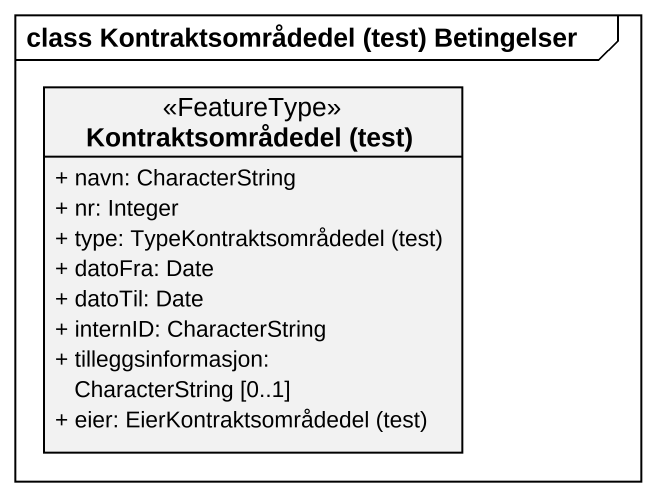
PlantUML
@startuml
mainframe class Kontraktsområdedel (test) Betingelser
hide circle
hide empty members
skinparam classAttributeIconSize 0
class "Kontraktsområdedel (test)" as Kontraktsområdedel_test <<FeatureType>> {
  + navn: CharacterString
  + nr: Integer
  {field} + type: TypeKontraktsområdedel (test)
  + datoFra: Date
  + datoTil: Date
  + internID: CharacterString
  + tilleggsinformasjon: CharacterString [0..1]
  {field} + eier: EierKontraktsområdedel (test)
}
@enduml
